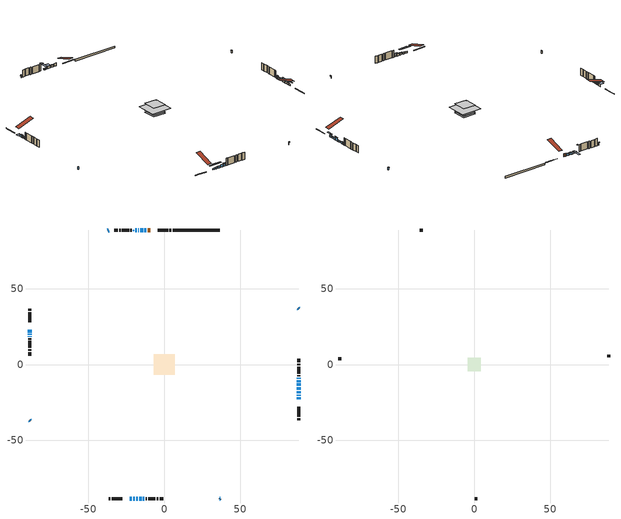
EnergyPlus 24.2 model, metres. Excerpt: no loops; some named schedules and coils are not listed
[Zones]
conditioned space
 floor outside (Floor1 construction): -0.5,-0.5 -0.5,0.5 0.5,0.5 0.5,-0.5 z0.61
 floor outside (Floor2 construction): -1.32,-1.32 -1.32,1.32 1.32,1.32 1.32,-1.32 z0.61
 floor adiabatic (Floor5 construction): -4.44,-4.44 -4.44,4.44 4.44,4.44 4.44,-4.44 z0.61
 floor adiabatic (AdiabaticFloorConstruction): -6.89,-6.89 -6.89,6.89 6.89,6.89 6.89,-6.89 z3.05
 floor foundation (Slab1 construction): -4.44,-4.44 -4.44,4.44 4.44,4.44 4.44,-4.44 z-0.52
 floor foundation (Slab2 construction): -3.64,-3.64 -3.64,3.64 3.64,3.64 3.64,-3.64 z0
 wall outside (RimJoist1 construction): 4.67,88.77 3.4,88.77 / -36.77,-88.77 -35.5,-88.77 / -88.77,36.77 -88.77,35.5 / 88.77,-36.77 88.77,-35.5 z0.61:0.91
 wall outside (RimJoist2 construction): 2.48,88.77 -4.3,88.77 / -34.57,-88.77 -27.79,-88.77 / -88.77,34.57 -88.77,27.79 / 88.77,-34.57 88.77,-27.79 z0.61:0.91
 wall outside (AdiabaticWallConstruction 1): -9.16,88.77 -10.94,88.77 z0.61:2.64
 wall outside (AdiabaticWallConstruction): -11.87,88.77 -13.09,88.77 / -14.02,88.77 -15.85,88.77 / -88.77,22.93 -88.77,21.1 / -16.49,-88.77 -14.96,-88.77 z0.61:2.13; -16.77,88.77 -17.23,88.77 / -88.77,20.17 -88.77,19.71 / 36.77,-88.77 37.09,-88.44 / -88.77,-36.77 -88.44,-37.09 / 88.77,-9.43 88.77,-8.82 / 88.77,36.77 88.33,37.2 / -36.77,88.77 -37.2,88.33 z0.61:2.14; -22.93,-88.77 -21.4,-88.77 z0.61:1.53; -20.48,-88.77 -19.56,-88.77 / 88.77,-22.93 88.77,-21.71 / 88.77,-20.78 88.77,-19.87 / -18.63,-88.77 -17.41,-88.77 / -88.77,18.79 -88.77,18.17 / 88.77,-18.94 88.77,-17.72 / -14.03,-88.77 -13.12,-88.77 / 88.77,-14.03 88.77,-12.51 z0.61:1.83; -18.16,88.77 -19.08,88.77 z0.61:1.22; 88.77,-16.79 88.77,-14.96 z0.61:2.64; 88.77,-11.58 88.77,-10.36 z0.61:1.68
 wall outside (Wall1 construction): -21.54,88.77 -22.31,88.77 / -12.19,-88.77 -11.43,-88.77 / -88.77,17.25 -88.77,16.48 / 88.77,-7.89 88.77,-7.13 z0.61:5.49
 wall outside (Wall2 construction): -23.24,88.77 -27.89,88.77 / -10.5,-88.77 -5.84,-88.77 / -88.77,15.55 -88.77,10.9 / 88.77,-6.2 88.77,-1.55 z0.61:5.49
 wall outside (Wall3 construction): -28.82,88.77 -29.83,88.77 / -4.92,-88.77 -3.9,-88.77 / -88.77,9.97 -88.77,8.96 / 88.77,-0.62 88.77,0.39 z0.61:5.49
 wall outside (Wall4 construction): -30.76,88.77 -33.14,88.77 / -2.97,-88.77 -0.59,-88.77 / -88.77,8.03 -88.77,5.65 / 88.77,1.32 88.77,3.71 z0.61:5.49
 wall foundation (FoundationWall1 construction): 36.77,88.77 5.6,88.77 z-0.52:0.61
 window (WindowConstruction): -11.87,88.77 -13.09,88.77 z0.61:2.13
 window (WindowConstruction 9): -14.02,88.77 -15.85,88.77 z0.61:2.13
 window (WindowConstruction 10): -88.77,22.93 -88.77,21.1 z0.61:2.13
 window (WindowConstruction 11): -16.77,88.77 -17.23,88.77 z0.61:2.13
 window (WindowConstruction 12): -88.77,20.17 -88.77,19.71 z0.61:2.13
 window (WindowConstruction 13): -22.93,-88.77 -21.41,-88.77 z0.61:1.52
 window (WindowConstruction 14): -20.48,-88.77 -19.56,-88.77 z0.61:1.83
 window (WindowConstruction 15): -18.16,88.77 -19.08,88.77 z0.61:1.22
 window (WindowConstruction 16): 88.77,-22.93 88.77,-21.71 z0.61:1.83
 window (WindowConstruction 1): 88.77,-20.78 88.77,-19.87 z0.61:1.83
 window (WindowConstruction 17): -18.63,-88.77 -17.41,-88.77 z0.61:1.83
 window (WindowConstruction 18): -16.48,-88.77 -14.96,-88.77 z0.61:2.13
 window (WindowConstruction 19): 36.77,-88.77 37.09,-88.44 z0.61:2.13
 window (WindowConstruction 20): -88.77,-36.77 -88.44,-37.09 z0.61:2.13
 window (WindowConstruction 21): -88.77,18.79 -88.77,18.18 z0.61:1.83
 window (WindowConstruction 22): 88.77,-18.94 88.77,-17.72 z0.61:1.83
 window (WindowConstruction 2): 88.77,-16.79 88.77,-14.96 z0.61:2.64
 window (WindowConstruction 3): -14.03,-88.77 -13.12,-88.77 z0.61:1.83
 window (WindowConstruction 4): 88.77,-14.03 88.77,-12.51 z0.61:1.83
 window (WindowConstruction 5): 88.77,-11.58 88.77,-10.36 z0.61:1.68
 window (WindowConstruction 6): 88.77,-9.43 88.77,-8.82 z0.61:2.13
 window (WindowConstruction 7): 88.77,36.77 88.34,37.2 z0.61:2.13
 window (WindowConstruction 8): -36.77,88.77 -37.2,88.34 z0.61:2.13
 door (Door): -9.17,88.77 -10.94,88.77 z0.61:2.64
 ceiling adiabatic (AdiabaticFloorConstruction): 6.89,-6.89 6.89,6.89 -6.89,6.89 -6.89,-6.89 z3.05
 roof outside (AdiabaticRoofConstruction): -20.62,88.77,5.49 -20.62,88.19,5.68 -20,88.19,5.68 -20,88.77,5.49
 skylight (SkylightConstruction): -20.61,88.77,5.49 -20.61,88.19,5.68 -20,88.19,5.68 -20,88.77,5.49
attic - vented
 floor to conditioned space (Floor3 construction Reversed): -4.44,-4.44 -4.44,4.44 4.44,4.44 4.44,-4.44 z5.49
 floor to conditioned space (Floor4 construction Reversed): -3.81,-3.81 -3.81,3.81 3.81,3.81 3.81,-3.81 z5.49
 wall outside (Wall5 construction): -34.07,88.77 -35.84,88.77 / 0.34,-88.77 2.11,-88.77 / -88.77,4.72 -88.77,2.95 / 88.77,4.64 88.77,6.4 z0.61:5.49
 roof outside (Roof1 construction): -8.24,88.77,5.49 -8.24,77.36,9.29 -5.23,77.36,9.29 -5.23,88.77,5.49; -23.86,-88.77,5.49 -23.86,-77.36,9.29 -26.86,-77.36,9.29 -26.86,-88.77,5.49; -88.77,23.86,5.49 -77.36,23.86,9.29 -77.36,26.86,9.29 -88.77,26.86,5.49; 88.77,-23.86,5.49 77.36,-23.86,9.29 77.36,-26.86,9.29 88.77,-26.86,5.49
shading: -13.24,88.77 -11.72,88.77 -11.72,88.92 -13.24,88.92 z2.28; -16,88.77 -13.87,88.77 -13.87,91.21 -16,91.21 z2.28; -88.77,20.95 -88.77,23.08 -91.21,23.08 -91.21,20.95 z2.28; -17.53,88.77 -16.48,88.77 -16.48,94.87 -17.53,94.87 z2.43; -88.77,19.25 -88.77,20.63 -89.53,20.63 -89.53,19.25 z2.59; -18.67,-88.77 -25.67,-88.77 -25.67,-89.53 -18.67,-89.53 z4.26; -16.82,-88.77 -23.22,-88.77 -23.22,-89.53 -16.82,-89.53 z4.57; -19.22,88.77 -18.01,88.77 -18.01,89.38 -19.22,89.38 z1.37; 88.77,-20.19 88.77,-24.45 89.38,-24.45 89.38,-20.19 z3.35; 88.77,-19.41 88.77,-21.24 89.23,-21.24 89.23,-19.41 z2.29; -17.26,-88.77 -18.78,-88.77 -18.78,-89.53 -17.26,-89.53 z1.98; -14.81,-88.77 -16.63,-88.77 -16.63,-88.92 -14.81,-88.92 z2.28; 37.2,-88.34 36.66,-88.87 37.2,-89.41 37.73,-88.87 z2.28; -88.34,-37.2 -88.87,-36.66 -89.41,-37.2 -88.87,-37.73 z2.28; -88.77,17.72 -88.77,19.25 -89.23,19.25 -89.23,17.72 z2.29; 88.77,-17.42 88.77,-19.24 89.38,-19.24 89.38,-17.42 z2.13; 88.77,-14.5 88.77,-17.25 89.23,-17.25 89.23,-14.5 z3.1; -12.21,-88.77 -14.94,-88.77 -14.94,-89.07 -12.21,-89.07 z2.74; 88.77,-12.36 88.77,-14.18 89.53,-14.18 89.53,-12.36 z1.98; 88.77,-10.21 88.77,-11.73 89.53,-11.73 89.53,-10.21 z1.83; 88.77,-8.67 88.77,-9.58 89.53,-9.58 89.53,-8.67 z2.28; 88.23,37.31 88.87,36.66 89.2,36.99 88.56,37.63 z2.28; -37.31,88.23 -36.66,88.87 -36.99,89.2 -37.63,88.56 z2.28
[Building]
Building 1: Terrain=Suburbs
[Site:Location]
Victoria Intl AP_BC: Latitude {deg}=48.65; Longitude {deg}=-123.43; Time Zone {hr}=-8; Elevation {m}=20; Keep Site Location Information=Yes
[Site:GroundTemperature:Shallow]
8.05499, 7.06759, 6.98852, 7.45709, 9.33813, 11.2104, 12.8336, 13.8618, 13.9492, 13.1129, 11.5311, 9.71625
[Site:WaterMainsTemperature]
Calculation Method=Schedule; Temperature Schedule=mains temperature schedule
[Material] Roughness=Rough; Thermal Absorptance=0.9
Name | Thickness {m} | Conductivity {W/m-K} | Density {kg/m3} | Specific Heat {J/kg-K} | Solar Absorptance | Visible Absorptance
asphalt or fiberglass shingles | 0.00635 | 0.162714 | 1121.4 | 1465.45 | 0.4 | 0.4
asphalt or fiberglass shingles 1 | 0.00635 | 0.162714 | 1121.4 | 1465.45 | 0.7 | 0.7
ceiling loosefill ins | 0.169333 | 0.0480833 | 16.02 | 1046.75 | 0.7 | 0.7
ceiling stud and cavity | 0.1397 | 0.146109 | 65.682 | 1177.47 | 0.7 | 0.7
ceiling stud and cavity 1 | 0.1397 | 0.143726 | 65.682 | 1177.47 | 0.7 | 0.7
concrete 4.0 in. | 0.1016 | 1.803125 | 2242.8 | 837.4 | 0.7 | 0.7
concrete 8.0 in. | 0.2032 | 1.803125 | 2242.8 | 837.4 | 0.7 | 0.7
door material | 0.04445 | 0.053851 | 512.64 | 1214.23 | 0.7 | 0.7
exterior vertical ins | 0.0196385 | 0.029427 | 32.04 | 1214.23 | 0.7 | 0.7
floor covering | 0.0127 | 0.0433444 | 54.468 | 1339.84 | 0.6 | 0.6
floor rigid ins; rim joist rigid ins; wall rigid ins | 0.051816 | 0.029427 | 32.04 | 1214.23 | 0.7 | 0.7
floor rigid ins 1; roof rigid ins; wall rigid ins 1 | 0.512978 | 0.029427 | 32.04 | 1214.23 | 0.7 | 0.7
floor stud and cavity | 0.1397 | 0.0753302 | 92.3553 | 1139.71 | 0.7 | 0.7
floor stud and cavity 1 | 0.1397 | 0.0762716 | 92.3553 | 1139.71 | 0.7 | 0.7
floor stud and cavity 2 | 0.1397 | 0.709024 | 92.3553 | 1139.71 | 0.7 | 0.7
floor stud and cavity 3 | 0.1397 | 1.75129 | 37.0049 | 1207.88 | 0.7 | 0.7
furniture material conditioned space 1 | 0.1524 | 0.115458 | 640.8 | 1214.23 | 0.6 | 0.6
gypsum board | 0.0127 | 0.160291 | 801 | 837.4 | 0.6 | 0.6
gypsum board 1 | 0.0127 | 0.160291 | 801 | 837.4 | 0.7 | 0.7
osb sheathing 0.5 in. | 0.0127 | 0.115458 | 512.64 | 1214.23 | 0.7 | 0.7
osb sheathing 0.75 in. | 0.01905 | 0.115458 | 512.64 | 1214.23 | 0.7 | 0.7
osb sheathing 2.0 in. | 0.0508 | 0.115458 | 512.64 | 1214.23 | 0.7 | 0.7
rim joist stud and cavity | 0.0508 | 0.0415958 | 125.044 | 1163.47 | 0.6 | 0.6
rim joist stud and cavity 1 | 0.0508 | 0.0406006 | 125.044 | 1163.47 | 0.6 | 0.6
roof stud and cavity | 0.18415 | 1.78685 | 37.0049 | 1207.88 | 0.6 | 0.6
wall stud and cavity | 0.1397 | 0.303987 | 139.0536 | 1170.24 | 0.7 | 0.7
wall stud and cavity 1 | 0.1397 | 0.232668 | 139.0536 | 1170.24 | 0.7 | 0.7
wall stud and cavity 2 | 0.1397 | 0.236836 | 139.0536 | 1170.24 | 0.7 | 0.7
wall stud and cavity 3 | 0.1397 | 0.217369 | 139.0536 | 1170.24 | 0.7 | 0.7
wall stud and cavity 4 | 0.0889 | 6.1454 | 50.32683 | 1063.81 | 0.6 | 0.6
wall stud and cavity 5 | 0.0889 | 0.380278 | 52.3479 | 1209.89 | 0.7 | 0.7
wall stud and cavity 6 | 0.0889 | 0.391764 | 83.0341 | 1211.67 | 0.7 | 0.7
wood siding | 0.0254 | 0.102417 | 544.68 | 1172.36 | 0.4 | 0.4
wood siding 1 | 0.00254 | 0.102417 | 544.68 | 1172.36 | 0.4 | 0.4
wood siding 2; wood siding 3; wood siding 4 | 0.0254 | 0.102417 | 544.68 | 1172.36 | 0.7 | 0.7
[WindowMaterial:SimpleGlazingSystem]
Name | U-Factor {W/m2-K} | Solar Heat Gain Coefficient
SkylightMaterial | 6.30301 | 0.7311
WindowMaterial | 3.58679 | 0.7
WindowMaterial 1 | 4.31755 | 0.67
WindowMaterial 10 | 5.33051 | 0.62
WindowMaterial 11 | 3.667988 | 0.7
WindowMaterial 12 | 3.50276 | 0.71
WindowMaterial 13 | 4.08135 | 0.67
WindowMaterial 14 | 4.44815 | 0.67
WindowMaterial 2 | 3.35683 | 0.64
WindowMaterial 3 | 4.53275 | 0.66
WindowMaterial 4 | 4.619053 | 0.66
WindowMaterial 5 | 4.0064 | 0.67
WindowMaterial 6 | 3.7259 | 0.69
WindowMaterial 7 | 4.284051 | 0.65
WindowMaterial 8 | 4.45837 | 0.67
WindowMaterial 9 | 3.80653 | 0.69
[Construction]
AdiabaticFloorConstruction: floor stud and cavity 3, floor rigid ins 1, osb sheathing 0.75 in., floor covering
AdiabaticRoofConstruction: asphalt or fiberglass shingles 1, roof rigid ins, osb sheathing 0.75 in., roof stud and cavity
AdiabaticWallConstruction: wood siding 3, wall rigid ins 1, wall stud and cavity 5, gypsum board
AdiabaticWallConstruction 1: wood siding 4, wall rigid ins 1, wall stud and cavity 5, gypsum board
Door: door material
Floor1 construction: floor stud and cavity, floor rigid ins, osb sheathing 0.75 in., floor covering
Floor2 construction: floor stud and cavity 1, floor rigid ins, osb sheathing 0.75 in., floor covering
Floor3 construction Reversed: gypsum board, ceiling stud and cavity, ceiling loosefill ins
Floor4 construction Reversed: gypsum board, ceiling stud and cavity 1, ceiling loosefill ins
Floor5 construction: floor stud and cavity 2, osb sheathing 0.75 in., floor covering
FoundationWall1 construction: concrete 8.0 in., gypsum board 1
furniture construction conditioned space 1: furniture material conditioned space 1
PartitionWallConstruction: gypsum board, wall stud and cavity 6, gypsum board
RimJoist1 construction: wood siding 2, rim joist rigid ins, osb sheathing 2.0 in., rim joist stud and cavity
RimJoist2 construction: wood siding 2, rim joist rigid ins, osb sheathing 2.0 in., rim joist stud and cavity 1
Roof1 construction: asphalt or fiberglass shingles
SkylightConstruction: SkylightMaterial
Slab1 construction; Slab2 construction: concrete 4.0 in.
Wall1 construction: wood siding, wall rigid ins, osb sheathing 0.5 in., wall stud and cavity, gypsum board
Wall2 construction: wood siding, wall rigid ins, osb sheathing 0.5 in., wall stud and cavity 1, gypsum board
Wall3 construction: wood siding, wall rigid ins, osb sheathing 0.5 in., wall stud and cavity 2, gypsum board
Wall4 construction: wood siding, wall rigid ins, osb sheathing 0.5 in., wall stud and cavity 3, gypsum board
Wall5 construction: wood siding 1, wall stud and cavity 4
WindowConstruction; WindowConstruction 4: WindowMaterial
WindowConstruction 1; WindowConstruction 3: WindowMaterial 1
WindowConstruction 10; WindowConstruction 9: WindowMaterial 6
WindowConstruction 11; WindowConstruction 12; WindowConstruction 19; WindowConstruction 20: WindowMaterial 7
WindowConstruction 13: WindowMaterial 8
WindowConstruction 14: WindowMaterial 9
WindowConstruction 15: WindowMaterial 10
WindowConstruction 16; WindowConstruction 17: WindowMaterial 11
WindowConstruction 18: WindowMaterial 12
WindowConstruction 2: WindowMaterial 2
WindowConstruction 21: WindowMaterial 13
WindowConstruction 22: WindowMaterial 14
WindowConstruction 5: WindowMaterial 3
WindowConstruction 6: WindowMaterial 4
WindowConstruction 7; WindowConstruction 8: WindowMaterial 5
[Zone] Multiplier=1; Part of Total Floor Area=Yes
Name | Volume {m3}
attic - vented | 84.9587
conditioned space | 595.3
[Space]
Name | Zone | Volume {m3}
attic - vented 1 | attic - vented | 84.9587
conditioned space 1 | conditioned space | 595.3
[ZoneInfiltration:EffectiveLeakageArea]
infil attic - vented 1: Zone or Space=attic - vented 1; Schedule=Always On Discrete; Effective Air Leakage Area {cm2}=6093.71; Stack Coefficient=0.000603502; Wind Coefficient=1.65981e-05
[ZoneMixing]
whole house fan mix: Zone or Space=attic - vented; Schedule=Always On Continuous; Design Flow Rate Calculation Method=Flow/Zone; Design Flow Rate {m3/s}=0; Source Zone or Space=conditioned space
[SurfaceProperty:ExposedFoundationPerimeter] Exposed Perimeter Calculation Method=TotalExposedPerimeter
Name | Total Exposed Perimeter {m}
Slab1 | 31.166
Slab2 | 22.494
[InternalMass] Zone or ZoneList=conditioned space; Space or SpaceList=conditioned space 1
Name | Construction | Surface Area {m2}
furniture mass conditioned space 1 | furniture construction conditioned space 1 | 163.468
partition wall mass | PartitionWallConstruction | 329.67
[Lights]
interior lighting: Zone or ZoneList or Space or SpaceList=conditioned space 1; Schedule=interior lighting schedule; Design Level Calculation Method=LightingLevel; Lighting Level {W}=343.2; Return Air Fraction=0; Fraction Radiant=0.6; Fraction Visible=0.2; Fraction Replaceable=1
[People]
occupants: Zone or ZoneList or Space or SpaceList=conditioned space 1; Number of People Schedule=occupants schedule; Number of People Calculation Method=People; Number of People=3; Fraction Radiant=0.314171; Sensible Heat Fraction=0.56303; Activity Level Schedule=occupants activity schedule; Carbon Dioxide Generation Rate {m3/s-W}=0; Enable ASHRAE 55 Comfort Warnings=No; Mean Radiant Temperature Calculation Type=EnclosureAveraged
[ElectricEquipment] Zone or ZoneList or Space or SpaceList=conditioned space 1; Design Level Calculation Method=EquipmentLevel
Name | Schedule | Design Level {W} | Fraction Latent | Fraction Radiant | Fraction Lost
clothes dryer | clothes dryer schedule | 140.772 | 0.015 | 0.081 | 0.85
clothes washer | clothes washer schedule | 32.1985 | 0.03 | 0.162 | 0.7
cooking range | cooking range schedule | 215.147 | 0.08 | 0.432 | 0.2
dishwasher | dishwasher schedule | 66.8632 | 0.3 | 0.18 | 0.4
fridge | fridge schedule | 72.9452 | 0 | 0.6 | 0
mech vent bath fan 0 | mech vent bath fan 0 schedule | 25.1 | 0 | 0 | 1
mech vent bath fan 1 | mech vent bath fan 1 schedule | 25.1 | 0 | 0 | 1
mech vent house fan | mech vent house fan schedule | 0 | 0 | 0 | 1
mech vent house fan cfis | mech vent house fan cfis schedule | 0 | 0 | 0 | 0
mech vent range fan 0 | mech vent range fan 0 schedule | 57 | 0 | 0 | 1
misc plug loads | misc plug loads schedule | 494.7 | 0.045 | 0.513 | 0.1
whole house fan | Always On Discrete | 0 | 0 | 0 | 1
[OtherEquipment] Zone or ZoneList or Space or SpaceList=conditioned space 1; Design Level Calculation Method=EquipmentLevel
Name | Fuel Type | Schedule | Design Level {W} | Fraction Latent | Fraction Radiant | Fraction Lost
clothes dryer 1 | Electricity | clothes dryer schedule | 0 | 0.015 | 0.081 | 0.85
cooking range 1 | Electricity | cooking range schedule | 0 | 0.08 | 0.432 | 0.2
general water use latent | None | general water use schedule | 62.594 | 1 | 0 | 0
general water use sensible | None | general water use schedule | -61.6891 | 0 | 0.6 | 0
mech vent house fan latent load | None | Always On Discrete | 0 | 1 | 0 | 0
mech vent house fan sensible load | None | Always On Discrete | 0 | 0 | 0 | 0
water heater energy adjustment1 | NaturalGas | Always On Discrete | 0.01 | 0 | 0 | 1
[ZoneInfiltration:DesignFlowRate] Zone or ZoneList or Space or SpaceList=conditioned space 1; Schedule=Always On Discrete; Design Flow Rate Calculation Method=Flow/Zone; Design Flow Rate {m3/s}=0
infil flow; natural vent flow; whole house fan flow
[ZoneControl:Thermostat]
conditioned space Thermostat: Zone or ZoneList=conditioned space; Control Type Schedule=conditioned space Thermostat Schedule; Control 1=conditioned space temperature setpoint; Temperature Difference Between Cutout And Setpoint {deltaC}=0
[ThermostatSetpoint:DualSetpoint]
conditioned space temperature setpoint: Heating Setpoint Temperature Schedule=heating setpoint; Cooling Setpoint Temperature Schedule=cooling setpoint
[AirLoopHVAC:UnitarySystem] Control Type=Load; Controlling Zone or Thermostat Location=conditioned space; Dehumidification Control Type=None; Availability Schedule=Always On Discrete; Fan Placement=BlowThrough; DX Heating Coil Sizing Ratio=1; Use DOAS DX Cooling Coil=No; Minimum Supply Air Temperature {C}=2; Latent Load Control=SensibleOnlyLoadControl; Cooling Supply Air Flow Rate Method=None; Heating Supply Air Flow Rate Method=SupplyAirFlowRate; Heating Supply Air Flow Rate {m3/s}=0.00141584; No Load Supply Air Flow Rate Method=SupplyAirFlowRate; No Load Supply Air Flow Rate {m3/s}=0; No Load Supply Air Flow Rate Control Set To Low Speed=Yes; Maximum Supply Air Temperature {C}=48.8889; Maximum Outdoor Dry-Bulb Temperature for Supplemental Heater Operation {C}=21; Ancillary On-Cycle Electric Power {W}=0; Ancillary Off-Cycle Electric Power {W}=0
Name | Supply Fan | Supply Air Fan Operating Mode Schedule | Heating Coil
unit heater unitary system | unit heater supply fan | unit heater auto fan schedule | unit heater htg coil
unit heater unitary system 1 | unit heater supply fan 1 | unit heater auto fan schedule 1 | unit heater htg coil 1
[Zone equipment]
conditioned space: electric baseboard, unit heater unitary system, unit heater unitary system 1
[Foundation:Kiva] Initial Indoor Air Temperature {C}=18; Wall Depth Below Slab {m}=0.2032
Name | Wall Height Above Grade {m} | Custom Block Material Name 1 | Custom Block Depth 1 {m} | Custom Block X Position 1 {m} | Custom Block Z Position 1 {m}
Foundation Kiva 1 | 0.609996 | exterior vertical ins | 1.12999 | 0.2159 | 0
Foundation Kiva 2 | 0.1016
[Foundation:Kiva:Settings]
Soil Conductivity {W/m-K}=0.849921; Soil Density {kg/m3}=1842.3; Soil Specific Heat {J/kg-K}=418.7; Ground Solar Absorptivity=0.9; Ground Thermal Absorptivity=0.9; Ground Surface Roughness {m}=0.03; Far-Field Width {m}=40; Deep-Ground Boundary Condition=ZeroFlux; Deep-Ground Depth {m}=40; Minimum Cell Dimension {m}=0.2; Maximum Cell Growth Coefficient=3; Simulation Timestep=Timestep
[Exterior:Lights]
exterior lighting: Schedule=exterior lighting schedule; Design Level {W}=75.6
[EnergyManagementSystem:Sensor] Output:Variable or Output:Meter Index Key=conditioned space
Name | Output:Variable or Output:Meter
conditioned_space_clg_unmet_s | Zone Cooling Setpoint Not Met Time
conditioned_space_htg_unmet_s | Zone Heating Setpoint Not Met Time
fridge_tin_s; tin_s; tin_s_1 | Zone Mean Air Temperature
tout_s | Zone Outdoor Air Drybulb Temperature
win_s | Zone Air Humidity Ratio
[Schedule:Constant]
Name | Hourly Value
Always On Continuous; mech vent house fan schedule; mech vent house fan cfis schedule; Always On Discrete | 1
occupants activity schedule | 117.228
fridge schedule; unit heater auto fan schedule; unit heater auto fan schedule 1 | 0
[Schedule:Week:Daily]
interior lighting schedule Week Rule - Jan1-Jan27: interior lighting schedule day, interior lighting schedule day, interior lighting schedule day, interior lighting schedule day, interior lighting schedule day, interior lighting schedule day, interior lighting schedule day, interior lighting schedule default day, interior lighting schedule default day, interior lighting schedule default day, interior lighting schedule default day, interior lighting schedule default day
interior lighting schedule Week Rule - Jan28-Feb3: interior lighting schedule day, interior lighting schedule day, interior lighting schedule day, interior lighting schedule day, interior lighting schedule day 1, interior lighting schedule day 1, interior lighting schedule day 1, interior lighting schedule default day, interior lighting schedule default day, interior lighting schedule default day, interior lighting schedule default day, interior lighting schedule default day
interior lighting schedule Week Rule - Feb4-Feb24: interior lighting schedule day 1, interior lighting schedule day 1, interior lighting schedule day 1, interior lighting schedule day 1, interior lighting schedule day 1, interior lighting schedule day 1, interior lighting schedule day 1, interior lighting schedule default day, interior lighting schedule default day, interior lighting schedule default day, interior lighting schedule default day, interior lighting schedule default day
interior lighting schedule Week Rule - Feb25-Mar3: interior lighting schedule day 1, interior lighting schedule day 1, interior lighting schedule day 1, interior lighting schedule day 1, interior lighting schedule day 2, interior lighting schedule day 2, interior lighting schedule day 2, interior lighting schedule default day, interior lighting schedule default day, interior lighting schedule default day, interior lighting schedule default day, interior lighting schedule default day
interior lighting schedule Week Rule - Mar4-Mar31: interior lighting schedule day 2, interior lighting schedule day 2, interior lighting schedule day 2, interior lighting schedule day 2, interior lighting schedule day 2, interior lighting schedule day 2, interior lighting schedule day 2, interior lighting schedule default day, interior lighting schedule default day, interior lighting schedule default day, interior lighting schedule default day, interior lighting schedule default day
interior lighting schedule Week Rule - Apr1-Apr28: interior lighting schedule day 3, interior lighting schedule day 3, interior lighting schedule day 3, interior lighting schedule day 3, interior lighting schedule day 3, interior lighting schedule day 3, interior lighting schedule day 3, interior lighting schedule default day, interior lighting schedule default day, interior lighting schedule default day, interior lighting schedule default day, interior lighting schedule default day
interior lighting schedule Week Rule - Apr29-May5: interior lighting schedule day 3, interior lighting schedule day 3, interior lighting schedule day 4, interior lighting schedule day 4, interior lighting schedule day 4, interior lighting schedule day 4, interior lighting schedule day 4, interior lighting schedule default day, interior lighting schedule default day, interior lighting schedule default day, interior lighting schedule default day, interior lighting schedule default day
interior lighting schedule Week Rule - May6-May26: interior lighting schedule day 4, interior lighting schedule day 4, interior lighting schedule day 4, interior lighting schedule day 4, interior lighting schedule day 4, interior lighting schedule day 4, interior lighting schedule day 4, interior lighting schedule default day, interior lighting schedule default day, interior lighting schedule default day, interior lighting schedule default day, interior lighting schedule default day
interior lighting schedule Week Rule - May27-Jun2: interior lighting schedule day 4, interior lighting schedule day 4, interior lighting schedule day 4, interior lighting schedule day 4, interior lighting schedule day 4, interior lighting schedule day 5, interior lighting schedule day 5, interior lighting schedule default day, interior lighting schedule default day, interior lighting schedule default day, interior lighting schedule default day, interior lighting schedule default day
interior lighting schedule Week Rule - Jun3-Jun30: interior lighting schedule day 5, interior lighting schedule day 5, interior lighting schedule day 5, interior lighting schedule day 5, interior lighting schedule day 5, interior lighting schedule day 5, interior lighting schedule day 5, interior lighting schedule default day, interior lighting schedule default day, interior lighting schedule default day, interior lighting schedule default day, interior lighting schedule default day
interior lighting schedule Week Rule - Jul1-Jul28: interior lighting schedule day 6, interior lighting schedule day 6, interior lighting schedule day 6, interior lighting schedule day 6, interior lighting schedule day 6, interior lighting schedule day 6, interior lighting schedule day 6, interior lighting schedule default day, interior lighting schedule default day, interior lighting schedule default day, interior lighting schedule default day, interior lighting schedule default day
interior lighting schedule Week Rule - Jul29-Aug4: interior lighting schedule day 6, interior lighting schedule day 6, interior lighting schedule day 6, interior lighting schedule day 7, interior lighting schedule day 7, interior lighting schedule day 7, interior lighting schedule day 7, interior lighting schedule default day, interior lighting schedule default day, interior lighting schedule default day, interior lighting schedule default day, interior lighting schedule default day
interior lighting schedule Week Rule - Aug5-Aug25: interior lighting schedule day 7, interior lighting schedule day 7, interior lighting schedule day 7, interior lighting schedule day 7, interior lighting schedule day 7, interior lighting schedule day 7, interior lighting schedule day 7, interior lighting schedule default day, interior lighting schedule default day, interior lighting schedule default day, interior lighting schedule default day, interior lighting schedule default day
interior lighting schedule Week Rule - Aug26-Sep1: interior lighting schedule day 7, interior lighting schedule day 7, interior lighting schedule day 7, interior lighting schedule day 7, interior lighting schedule day 7, interior lighting schedule day 7, interior lighting schedule day 8, interior lighting schedule default day, interior lighting schedule default day, interior lighting schedule default day, interior lighting schedule default day, interior lighting schedule default day
interior lighting schedule Week Rule - Sep2-Sep29: interior lighting schedule day 8, interior lighting schedule day 8, interior lighting schedule day 8, interior lighting schedule day 8, interior lighting schedule day 8, interior lighting schedule day 8, interior lighting schedule day 8, interior lighting schedule default day, interior lighting schedule default day, interior lighting schedule default day, interior lighting schedule default day, interior lighting schedule default day
interior lighting schedule Week Rule - Sep30-Oct6: interior lighting schedule day 8, interior lighting schedule day 9, interior lighting schedule day 9, interior lighting schedule day 9, interior lighting schedule day 9, interior lighting schedule day 9, interior lighting schedule day 9, interior lighting schedule default day, interior lighting schedule default day, interior lighting schedule default day, interior lighting schedule default day, interior lighting schedule default day
interior lighting schedule Week Rule - Oct7-Oct27: interior lighting schedule day 9, interior lighting schedule day 9, interior lighting schedule day 9, interior lighting schedule day 9, interior lighting schedule day 9, interior lighting schedule day 9, interior lighting schedule day 9, interior lighting schedule default day, interior lighting schedule default day, interior lighting schedule default day, interior lighting schedule default day, interior lighting schedule default day
interior lighting schedule Week Rule - Oct28-Nov3: interior lighting schedule day 9, interior lighting schedule day 9, interior lighting schedule day 9, interior lighting schedule day 9, interior lighting schedule day 10, interior lighting schedule day 10, interior lighting schedule day 10, interior lighting schedule default day, interior lighting schedule default day, interior lighting schedule default day, interior lighting schedule default day, interior lighting schedule default day
interior lighting schedule Week Rule - Nov4-Nov24: interior lighting schedule day 10, interior lighting schedule day 10, interior lighting schedule day 10, interior lighting schedule day 10, interior lighting schedule day 10, interior lighting schedule day 10, interior lighting schedule day 10, interior lighting schedule default day, interior lighting schedule default day, interior lighting schedule default day, interior lighting schedule default day, interior lighting schedule default day
interior lighting schedule Week Rule - Nov25-Dec1: interior lighting schedule day 10, interior lighting schedule day 10, interior lighting schedule day 10, interior lighting schedule day 10, interior lighting schedule day 10, interior lighting schedule day 10, interior lighting schedule day 11, interior lighting schedule default day, interior lighting schedule default day, interior lighting schedule default day, interior lighting schedule default day, interior lighting schedule default day
interior lighting schedule Week Rule - Dec2-Dec31: interior lighting schedule day 11, interior lighting schedule day 11, interior lighting schedule day 11, interior lighting schedule day 11, interior lighting schedule day 11, interior lighting schedule day 11, interior lighting schedule day 11, interior lighting schedule default day, interior lighting schedule default day, interior lighting schedule default day, interior lighting schedule default day, interior lighting schedule default day
occupants schedule Week Rule - Jan1-Dec31: occupants schedule day, occupants schedule day, occupants schedule day, occupants schedule day, occupants schedule day, occupants schedule day, occupants schedule day, occupants schedule default day, occupants schedule default day, occupants schedule default day, occupants schedule default day, occupants schedule default day
clothes dryer schedule Week Rule - Jan1-Dec31: clothes dryer schedule day, clothes dryer schedule day, clothes dryer schedule day, clothes dryer schedule day, clothes dryer schedule day, clothes dryer schedule day, clothes dryer schedule day, clothes dryer schedule default day, clothes dryer schedule default day, clothes dryer schedule default day, clothes dryer schedule default day, clothes dryer schedule default day
clothes washer schedule Week Rule - Jan1-Dec31: clothes washer schedule day, clothes washer schedule day, clothes washer schedule day, clothes washer schedule day, clothes washer schedule day, clothes washer schedule day, clothes washer schedule day, clothes washer schedule default day, clothes washer schedule default day, clothes washer schedule default day, clothes washer schedule default day, clothes washer schedule default day
cooking range schedule Week Rule - Jan1-Dec31: cooking range schedule day, cooking range schedule day, cooking range schedule day, cooking range schedule day, cooking range schedule day, cooking range schedule day, cooking range schedule day, cooking range schedule default day, cooking range schedule default day, cooking range schedule default day, cooking range schedule default day, cooking range schedule default day
dishwasher schedule Week Rule - Jan1-Dec31: dishwasher schedule day, dishwasher schedule day, dishwasher schedule day, dishwasher schedule day, dishwasher schedule day, dishwasher schedule day, dishwasher schedule day, dishwasher schedule default day, dishwasher schedule default day, dishwasher schedule default day, dishwasher schedule default day, dishwasher schedule default day
[Schedule:Year]
interior lighting schedule: interior lighting schedule Week Rule - Jan1-Jan27, 1, 1, 1, 27, interior lighting schedule Week Rule - Jan28-Feb3, 1, 28, 2, 3, interior lighting schedule Week Rule - Feb4-Feb24, 2, 4, 2, 24, interior lighting schedule Week Rule - Feb25-Mar3, 2, 25, 3, 3, interior lighting schedule Week Rule - Mar4-Mar31, 3, 4, 3, 31, interior lighting schedule Week Rule - Apr1-Apr28, 4, 1, 4, 28, interior lighting schedule Week Rule - Apr29-May5, 4, 29, 5, 5, interior lighting schedule Week Rule - May6-May26, 5, 6, 5, 26, interior lighting schedule Week Rule - May27-Jun2, 5, 27, 6, 2, interior lighting schedule Week Rule - Jun3-Jun30, 6, 3, 6, 30, interior lighting schedule Week Rule - Jul1-Jul28, 7, 1, 7, 28, interior lighting schedule Week Rule - Jul29-Aug4, 7, 29, 8, 4, interior lighting schedule Week Rule - Aug5-Aug25, 8, 5, 8, 25, interior lighting schedule Week Rule - Aug26-Sep1, 8, 26, 9, 1, interior lighting schedule Week Rule - Sep2-Sep29, 9, 2, 9, 29, interior lighting schedule Week Rule - Sep30-Oct6, 9, 30, 10, 6, interior lighting schedule Week Rule - Oct7-Oct27, 10, 7, 10, 27, interior lighting schedule Week Rule - Oct28-Nov3, 10, 28, 11, 3, interior lighting schedule Week Rule - Nov4-Nov24, 11, 4, 11, 24, interior lighting schedule Week Rule - Nov25-Dec1, 11, 25, 12, 1, interior lighting schedule Week Rule - Dec2-Dec31, 12, 2, 12, 31
occupants schedule: occupants schedule Week Rule - Jan1-Dec31, 1, 1, 12, 31
clothes dryer schedule: clothes dryer schedule Week Rule - Jan1-Dec31, 1, 1, 12, 31
clothes washer schedule: clothes washer schedule Week Rule - Jan1-Dec31, 1, 1, 12, 31
cooking range schedule: cooking range schedule Week Rule - Jan1-Dec31, 1, 1, 12, 31
dishwasher schedule: dishwasher schedule Week Rule - Jan1-Dec31, 1, 1, 12, 31
mech vent bath fan 0 schedule: mech vent bath fan 0 schedule Week Rule - Jan1-Dec31, 1, 1, 12, 31
mech vent bath fan 1 schedule: mech vent bath fan 1 schedule Week Rule - Jan1-Dec31, 1, 1, 12, 31
mech vent range fan 0 schedule: mech vent range fan 0 schedule Week Rule - Jan1-Dec31, 1, 1, 12, 31
misc plug loads schedule: misc plug loads schedule Week Rule - Jan1-Dec31, 1, 1, 12, 31
general water use schedule: general water use schedule Week Rule - Jan1-Dec31, 1, 1, 12, 31
exterior lighting schedule: exterior lighting schedule Week Rule - Jan1-Jan27, 1, 1, 1, 27, exterior lighting schedule Week Rule - Jan28-Feb3, 1, 28, 2, 3, exterior lighting schedule Week Rule - Feb4-Feb24, 2, 4, 2, 24, exterior lighting schedule Week Rule - Feb25-Mar3, 2, 25, 3, 3, exterior lighting schedule Week Rule - Mar4-Mar31, 3, 4, 3, 31, exterior lighting schedule Week Rule - Apr1-Apr28, 4, 1, 4, 28, exterior lighting schedule Week Rule - Apr29-May5, 4, 29, 5, 5, exterior lighting schedule Week Rule - May6-May26, 5, 6, 5, 26, exterior lighting schedule Week Rule - May27-Jun2, 5, 27, 6, 2, exterior lighting schedule Week Rule - Jun3-Jun30, 6, 3, 6, 30, exterior lighting schedule Week Rule - Jul1-Jul28, 7, 1, 7, 28, exterior lighting schedule Week Rule - Jul29-Aug4, 7, 29, 8, 4, exterior lighting schedule Week Rule - Aug5-Aug25, 8, 5, 8, 25, exterior lighting schedule Week Rule - Aug26-Sep1, 8, 26, 9, 1, exterior lighting schedule Week Rule - Sep2-Sep29, 9, 2, 9, 29, exterior lighting schedule Week Rule - Sep30-Oct6, 9, 30, 10, 6, exterior lighting schedule Week Rule - Oct7-Oct27, 10, 7, 10, 27, exterior lighting schedule Week Rule - Oct28-Nov3, 10, 28, 11, 3, exterior lighting schedule Week Rule - Nov4-Nov24, 11, 4, 11, 24, exterior lighting schedule Week Rule - Nov25-Dec1, 11, 25, 12, 1, exterior lighting schedule Week Rule - Dec2-Dec31, 12, 2, 12, 31
[Schedule:Compact]
conditioned space Thermostat Schedule: Through: 12/31, For: AllDays, Until: 24:00, 4
mains temperature schedule: Through: 01/01, For: AllDays, Until: 24:00, 11.3917, Through: 01/02, For: AllDays, Until: 24:00, 11.3578, Through: 01/03, For: AllDays, Until: 24:00, 11.3239, Through: 01/04, For: AllDays, Until: 24:00, 11.2911, Through: 01/05, For: AllDays, Until: 24:00, 11.2594, Through: 01/06, For: AllDays, Until: 24:00, 11.2278, Through: 01/07, For: AllDays, Until: 24:00, 11.1972, Through: 01/08, For: AllDays, Until: 24:00, 11.1672, Through: 01/09, For: AllDays, Until: 24:00, 11.1378, Through: 01/10, For: AllDays, Until: 24:00, 11.1094, Through: 01/11, For: AllDays, Until: 24:00, 11.0817, Through: 01/12, For: AllDays, Until: 24:00, 11.0544, Through: 01/13, For: AllDays, Until: 24:00, 11.0283, Through: 01/14, For: AllDays, Until: 24:00, 11.0028, Through: 01/15, For: AllDays, Until: 24:00, 10.9778, Through: 01/16, For: AllDays, Until: 24:00, 10.9539, Through: 01/17, For: AllDays, Until: 24:00, 10.9311, Through: 01/18, For: AllDays, Until: 24:00, 10.9089, Through: 01/19, For: AllDays, Until: 24:00, 10.8872, Through: 01/20, For: AllDays, Until: 24:00, 10.8661, Through: 01/21, For: AllDays, Until: 24:00, 10.8467, Through: 01/22, For: AllDays, Until: 24:00, 10.8272, Through: 01/23, For: AllDays, Until: 24:00, 10.8089, Through: 01/24, For: AllDays, Until: 24:00, 10.7917, Through: 01/25, For: AllDays, Until: 24:00, 10.775, Through: 01/26, For: AllDays, Until: 24:00, 10.7594, Through: 01/27, For: AllDays, Until: 24:00, 10.7444, Through: 01/28, For: AllDays, Until: 24:00, 10.7306, Through: 01/29, For: AllDays, Until: 24:00, 10.7172, Through: 01/30, For: AllDays, Until: 24:00, 10.705, Through: 01/31, For: AllDays, Until: 24:00, 10.6933, Through: 02/01, For: AllDays, Until: 24:00, 10.6828, Through: 02/02, For: AllDays, Until: 24:00, 10.6733, Through: 02/03, For: AllDays, Until: 24:00, 10.6644, Through: 02/04, For: AllDays, Until: 24:00, 10.6567, Through: 02/05, For: AllDays, Until: 24:00, 10.6494, Through: 02/06, For: AllDays, Until: 24:00, 10.6433, Through: 02/07, For: AllDays, Until: 24:00, 10.6378, Through: 02/08, For: AllDays, Until: 24:00, 10.6333, Through: 02/09, For: AllDays, Until: 24:00, 10.63, Through: 02/10, For: AllDays, Until: 24:00, 10.6272, Through: 02/11, For: AllDays, Until: 24:00, 10.6256, Through: 02/12, For: AllDays, Until: 24:00, 10.625, Through: 02/13, For: AllDays, Until: 24:00, 10.625, Through: 02/14, For: AllDays, Until: 24:00, 10.6256, Through: 02/15, For: AllDays, Until: 24:00, 10.6278, Through: 02/16, For: AllDays, Until: 24:00, 10.63, Through: 02/17, For: AllDays, Until: 24:00, 10.6339, Through: 02/18, For: AllDays, Until: 24:00, 10.6383, Through: 02/19, For: AllDays, Until: 24:00, 10.6439, Through: 02/20, For: AllDays, Until: 24:00, 10.65, Through: 02/21, For: AllDays, Until: 24:00, 10.6572, Through: 02/22, For: AllDays, Until: 24:00, 10.665, Through: 02/23, For: AllDays, Until: 24:00, 10.6739, Through: 02/24, For: AllDays, Until: 24:00, 10.6839, Through: 02/25, For: AllDays, Until: 24:00, 10.6944, Through: 02/26, For: AllDays, Until: 24:00, 10.7056, Through: 02/27, For: AllDays, Until: 24:00, 10.7183, Through: 02/28, For: AllDays, Until: 24:00, 10.7311, Through: 03/01, For: AllDays, Until: 24:00, 10.7456, Through: 03/02, For: AllDays, Until: 24:00, 10.7606, Through: 03/03, For: AllDays, Until: 24:00, 10.7761, Through: 03/04, For: AllDays, Until: 24:00, 10.7928, Through: 03/05, For: AllDays, Until: 24:00, 10.81, Through: 03/06, For: AllDays, Until: 24:00, 10.8283, Through: 03/07, For: AllDays, Until: 24:00, 10.8478, Through: 03/08, For: AllDays, Until: 24:00, 10.8678, Through: 03/09, For: AllDays, Until: 24:00, 10.8883, Through: 03/10, For: AllDays, Until: 24:00, 10.91, Through: 03/11, For: AllDays, Until: 24:00, 10.9322, Through: 03/12, For: AllDays, Until: 24:00, 10.9556, Through: 03/13, For: AllDays, Until: 24:00, 10.9794, Through: 03/14, For: AllDays, Until: 24:00, 11.0044, Through: 03/15, For: AllDays, Until: 24:00, 11.03, Through: 03/16, For: AllDays, Until: 24:00, 11.0561, Through: 03/17, For: AllDays, Until: 24:00, 11.0833, Through: 03/18, For: AllDays, Until: 24:00, 11.1111, Through: 03/19, For: AllDays, Until: 24:00, 11.1394, Through: 03/20, For: AllDays, Until: 24:00, 11.1689, Through: 03/21, For: AllDays, Until: 24:00, 11.1989, Through: 03/22, For: AllDays, Until: 24:00, 11.2294, Through: 03/23, For: AllDays, Until: 24:00, 11.2611, Through: 03/24, For: AllDays, Until: 24:00, 11.2933, Through: 03/25, For: AllDays, Until: 24:00, 11.3261, Through: 03/26, For: AllDays, Until: 24:00, 11.36, Through: 03/27, For: AllDays, Until: 24:00, 11.3939, Through: 03/28, For: AllDays, Until: 24:00, 11.4289, Through: 03/29, For: AllDays, Until: 24:00, 11.4644, Through: 03/30, For: AllDays, Until: 24:00, 11.5006, Through: 03/31, For: AllDays, Until: 24:00, 11.5372, Through: 04/01, For: AllDays, Until: 24:00, 11.5744, Through: 04/02, For: AllDays, Until: 24:00, 11.6128, Through: 04/03, For: AllDays, Until: 24:00, 11.6511, Through: 04/04, For: AllDays, Until: 24:00, 11.6906, Through: 04/05, For: AllDays, Until: 24:00, 11.7306, Through: 04/06, For: AllDays, Until: 24:00, 11.7706, Through: 04/07, For: AllDays, Until: 24:00, 11.8117, Through: 04/08, For: AllDays, Until: 24:00, 11.8528, Through: 04/09, For: AllDays, Until: 24:00, 11.895, Through: 04/10, For: AllDays, Until: 24:00, 11.9372, Through: 04/11, For: AllDays, Until: 24:00, 11.9806, Through: 04/12, For: AllDays, Until: 24:00, 12.0239, Through: 04/13, For: AllDays, Until: 24:00, 12.0678, Through: 04/14, For: AllDays, Until: 24:00, 12.1122, Through: 04/15, For: AllDays, Until: 24:00, 12.1572, Through: 04/16, For: AllDays, Until: 24:00, 12.2022, Through: 04/17, For: AllDays, Until: 24:00, 12.2478, Through: 04/18, For: AllDays, Until: 24:00, 12.2939, Through: 04/19, For: AllDays, Until: 24:00, 12.3406, Through: 04/20, For: AllDays, Until: 24:00, 12.3872, Through: 04/21, For: AllDays, Until: 24:00, 12.435, Through: 04/22, For: AllDays, Until: 24:00, 12.4822, Through: 04/23, For: AllDays, Until: 24:00, 12.5306, Through: 04/24, For: AllDays, Until: 24:00, 12.5783, Through: 04/25, For: AllDays, Until: 24:00, 12.6272, Through: 04/26, For: AllDays, Until: 24:00, 12.6761, Through: 04/27, For: AllDays, Until: 24:00, 12.725, Through: 04/28, For: AllDays, Until: 24:00, 12.7744, Through: 04/29, For: AllDays, Until: 24:00, 12.8244, Through: 04/30, For: AllDays, Until: 24:00, 12.8744, Through: 05/01, For: AllDays, Until: 24:00, 12.9244, Through: 05/02, For: AllDays, Until: 24:00, 12.9744, Through: 05/03, For: AllDays, Until: 24:00, 13.025, Through: 05/04, For: AllDays, Until: 24:00, 13.0761, Through: 05/05, For: AllDays, Until: 24:00, 13.1267, Through: 05/06, For: AllDays, Until: 24:00, 13.1778, Through: 05/07, For: AllDays, Until: 24:00, 13.2289, Through: 05/08, For: AllDays, Until: 24:00, 13.2806, Through: 05/09, For: AllDays, Until: 24:00, 13.3317, Through: 05/10, For: AllDays, Until: 24:00, 13.3833, Through: 05/11, For: AllDays, Until: 24:00, 13.435, Through: 05/12, For: AllDays, Until: 24:00, 13.4861, Through: 05/13, For: AllDays, Until: 24:00, 13.5378, Through: 05/14, For: AllDays, Until: 24:00, 13.5894, Through: 05/15, For: AllDays, Until: 24:00, 13.6411, Through: 05/16, For: AllDays, Until: 24:00, 13.6933, Through: 05/17, For: AllDays, Until: 24:00, 13.745, Through: 05/18, For: AllDays, Until: 24:00, 13.7961, Through: 05/19, For: AllDays, Until: 24:00, 13.8478, Through: 05/20, For: AllDays, Until: 24:00, 13.8994, Through: 05/21, For: AllDays, Until: 24:00, 13.9511, Through: 05/22, For: AllDays, Until: 24:00, 14.0022, Through: 05/23, For: AllDays, Until: 24:00, 14.0533, Through: 05/24, For: AllDays, Until: 24:00, 14.1044, Through: 05/25, For: AllDays, Until: 24:00, 14.1556, Through: 05/26, For: AllDays, Until: 24:00, 14.2061, Through: 05/27, For: AllDays, Until: 24:00, 14.2572, Through: 05/28, For: AllDays, Until: 24:00, 14.3072, Through: 05/29, For: AllDays, Until: 24:00, 14.3578, Through: 05/30, For: AllDays, Until: 24:00, 14.4078, Through: 05/31, For: AllDays, Until: 24:00, 14.4572, Through: 06/01, For: AllDays, Until: 24:00, 14.5072, Through: 06/02, For: AllDays, Until: 24:00, 14.5561, Through: 06/03, For: AllDays, Until: 24:00, 14.6056, Through: 06/04, For: AllDays, Until: 24:00, 14.6539, Through: 06/05, For: AllDays, Until: 24:00, 14.7028, Through: 06/06, For: AllDays, Until: 24:00, 14.7506, Through: 06/07, For: AllDays, Until: 24:00, 14.7983, Through: 06/08, For: AllDays, Until: 24:00, 14.8456, Through: 06/09, For: AllDays, Until: 24:00, 14.8928, Through: 06/10, For: AllDays, Until: 24:00, 14.9394, Through: 06/11, For: AllDays, Until: 24:00, 14.9861, Through: 06/12, For: AllDays, Until: 24:00, 15.0317, Through: 06/13, For: AllDays, Until: 24:00, 15.0772, Through: 06/14, For: AllDays, Until: 24:00, 15.1222, Through: 06/15, For: AllDays, Until: 24:00, 15.1672, Through: 06/16, For: AllDays, Until: 24:00, 15.2111, Through: 06/17, For: AllDays, Until: 24:00, 15.255, Through: 06/18, For: AllDays, Until: 24:00, 15.2978, Through: 06/19, For: AllDays, Until: 24:00, 15.3406, Through: 06/20, For: AllDays, Until: 24:00, 15.3828, Through: 06/21, For: AllDays, Until: 24:00, 15.4244, Through: 06/22, For: AllDays, Until: 24:00, 15.4656, Through: 06/23, For: AllDays, Until: 24:00, 15.5067, Through: 06/24, For: AllDays, Until: 24:00, 15.5467, Through: 06/25, For: AllDays, Until: 24:00, 15.5861, Through: 06/26, For: AllDays, Until: 24:00, 15.625, Through: 06/27, For: AllDays, Until: 24:00, 15.6633, Through: 06/28, For: AllDays, Until: 24:00, 15.7011, Through: 06/29, For: AllDays, Until: 24:00, 15.7378, Through: 06/30, For: AllDays, Until: 24:00, 15.7744, Through: 07/01, For: AllDays, Until: 24:00, 15.8106, Through: 07/02, For: AllDays, Until: 24:00, 15.8456, Through: 07/03, For: AllDays, Until: 24:00, 15.88, Through: 07/04, For: AllDays, Until: 24:00, 15.9139, Through: 07/05, For: AllDays, Until: 24:00, 15.9472, Through: 07/06, For: AllDays, Until: 24:00, 15.9794, Through: 07/07, For: AllDays, Until: 24:00, 16.0117, Through: 07/08, For: AllDays, Until: 24:00, 16.0428, Through: 07/09, For: AllDays, Until: 24:00, 16.0728, Through: 07/10, For: AllDays, Until: 24:00, 16.1028, Through: 07/11, For: AllDays, Until: 24:00, 16.1317, Through: 07/12, For: AllDays, Until: 24:00, 16.16, Through: 07/13, For: AllDays, Until: 24:00, 16.1872, Through: 07/14, For: AllDays, Until: 24:00, 16.2139, Through: 07/15, For: AllDays, Until: 24:00, 16.24, Through: 07/16, For: AllDays, Until: 24:00, 16.265, Through: 07/17, For: AllDays, Until: 24:00, 16.2894, Through: 07/18, For: AllDays, Until: 24:00, 16.3128, Through: 07/19, For: AllDays, Until: 24:00, 16.3356, Through: 07/20, For: AllDays, Until: 24:00, 16.3578, Through: 07/21, For: AllDays, Until: 24:00, 16.3789, Through: 07/22, For: AllDays, Until: 24:00, 16.3994, Through: 07/23, For: AllDays, Until: 24:00, 16.4189, Through: 07/24, For: AllDays, Until: 24:00, 16.4372, Through: 07/25, For: AllDays, Until: 24:00, 16.4556, Through: 07/26, For: AllDays, Until: 24:00, 16.4722, Through: 07/27, For: AllDays, Until: 24:00, 16.4883, Through: 07/28, For: AllDays, Until: 24:00, 16.5039, Through: 07/29, For: AllDays, Until: 24:00, 16.5183, Through: 07/30, For: AllDays, Until: 24:00, 16.5322, Through: 07/31, For: AllDays, Until: 24:00, 16.545, Through: 08/01, For: AllDays, Until: 24:00, 16.5567, Through: 08/02, For: AllDays, Until: 24:00, 16.5678, Through: 08/03, For: AllDays, Until: 24:00, 16.5778, Through: 08/04, For: AllDays, Until: 24:00, 16.5872, Through: 08/05, For: AllDays, Until: 24:00, 16.5956, Through: 08/06, For: AllDays, Until: 24:00, 16.6033, Through: 08/07, For: AllDays, Until: 24:00, 16.61, Through: 08/08, For: AllDays, Until: 24:00, 16.6156, Through: 08/09, For: AllDays, Until: 24:00, 16.6206, Through: 08/10, For: AllDays, Until: 24:00, 16.6244, Through: 08/11, For: AllDays, Until: 24:00, 16.6278, Through: 08/12, For: AllDays, Until: 24:00, 16.63, Through: 08/13, For: AllDays, Until: 24:00, 16.6317, Through: 08/14, For: AllDays, Until: 24:00, 16.6317, Through: 08/15, For: AllDays, Until: 24:00, 16.6317, Through: 08/16, For: AllDays, Until: 24:00, 16.63, Through: 08/17, For: AllDays, Until: 24:00, 16.6278, Through: 08/18, For: AllDays, Until: 24:00, 16.625, Through: 08/19, For: AllDays, Until: 24:00, 16.6211, Through: 08/20, For: AllDays, Until: 24:00, 16.6161, Through: 08/21, For: AllDays, Until: 24:00, 16.61, Through: 08/22, For: AllDays, Until: 24:00, 16.6039, Through: 08/23, For: AllDays, Until: 24:00, 16.5961, Through: 08/24, For: AllDays, Until: 24:00, 16.5878, Through: 08/25, For: AllDays, Until: 24:00, 16.5783, Through: 08/26, For: AllDays, Until: 24:00, 16.5683, Through: 08/27, For: AllDays, Until: 24:00, 16.5572, Through: 08/28, For: AllDays, Until: 24:00, 16.5456, Through: 08/29, For: AllDays, Until: 24:00, 16.5328, Through: 08/30, For: AllDays, Until: 24:00, 16.5189, Through: 08/31, For: AllDays, Until: 24:00, 16.5044, Through: 09/01, For: AllDays, Until: 24:00, 16.4894, Through: 09/02, For: AllDays, Until: 24:00, 16.4733, Through: 09/03, For: AllDays, Until: 24:00, 16.4561, Through: 09/04, For: AllDays, Until: 24:00, 16.4383, Through: 09/05, For: AllDays, Until: 24:00, 16.4194, Through: 09/06, For: AllDays, Until: 24:00, 16.4, Through: 09/07, For: AllDays, Until: 24:00, 16.38, Through: 09/08, For: AllDays, Until: 24:00, 16.3589, Through: 09/09, For: AllDays, Until: 24:00, 16.3367, Through: 09/10, For: AllDays, Until: 24:00, 16.3139, Through: 09/11, For: AllDays, Until: 24:00, 16.2906, Through: 09/12, For: AllDays, Until: 24:00, 16.2661, Through: 09/13, For: AllDays, Until: 24:00, 16.2411, Through: 09/14, For: AllDays, Until: 24:00, 16.215, Through: 09/15, For: AllDays, Until: 24:00, 16.1883, Through: 09/16, For: AllDays, Until: 24:00, 16.1611, Through: 09/17, For: AllDays, Until: 24:00, 16.1328, Through: 09/18, For: AllDays, Until: 24:00, 16.1039, Through: 09/19, For: AllDays, Until: 24:00, 16.0744, Through: 09/20, For: AllDays, Until: 24:00, 16.0439, Through: 09/21, For: AllDays, Until: 24:00, 16.0128, Through: 09/22, For: AllDays, Until: 24:00, 15.9811, Through: 09/23, For: AllDays, Until: 24:00, 15.9489, Through: 09/24, For: AllDays, Until: 24:00, 15.9156, Through: 09/25, For: AllDays, Until: 24:00, 15.8817, Through: 09/26, For: AllDays, Until: 24:00, 15.8472, Through: 09/27, For: AllDays, Until: 24:00, 15.8122, Through: 09/28, For: AllDays, Until: 24:00, 15.7761, Through: 09/29, For: AllDays, Until: 24:00, 15.74, Through: 09/30, For: AllDays, Until: 24:00, 15.7028, Through: 10/01, For: AllDays, Until: 24:00, 15.665, Through: 10/02, For: AllDays, Until: 24:00, 15.6267, Through: 10/03, For: AllDays, Until: 24:00, 15.5878, Through: 10/04, For: AllDays, Until: 24:00, 15.5483, Through: 10/05, For: AllDays, Until: 24:00, 15.5083, Through: 10/06, For: AllDays, Until: 24:00, 15.4678, Through: 10/07, For: AllDays, Until: 24:00, 15.4267, Through: 10/08, For: AllDays, Until: 24:00, 15.385, Through: 10/09, For: AllDays, Until: 24:00, 15.3428, Through: 10/10, For: AllDays, Until: 24:00, 15.3, Through: 10/11, For: AllDays, Until: 24:00, 15.2572, Through: 10/12, For: AllDays, Until: 24:00, 15.2133, Through: 10/13, For: AllDays, Until: 24:00, 15.1694, Through: 10/14, For: AllDays, Until: 24:00, 15.1244, Through: 10/15, For: AllDays, Until: 24:00, 15.0794, Through: 10/16, For: AllDays, Until: 24:00, 15.0339, Through: 10/17, For: AllDays, Until: 24:00, 14.9883, Through: 10/18, For: AllDays, Until: 24:00, 14.9417, Through: 10/19, For: AllDays, Until: 24:00, 14.895, Through: 10/20, For: AllDays, Until: 24:00, 14.8483, Through: 10/21, For: AllDays, Until: 24:00, 14.8006, Through: 10/22, For: AllDays, Until: 24:00, 14.7528, Through: 10/23, For: AllDays, Until: 24:00, 14.705, Through: 10/24, For: AllDays, Until: 24:00, 14.6567, Through: 10/25, For: AllDays, Until: 24:00, 14.6078, Through: 10/26, For: AllDays, Until: 24:00, 14.5589, Through: 10/27, For: AllDays, Until: 24:00, 14.5094, Through: 10/28, For: AllDays, Until: 24:00, 14.46, Through: 10/29, For: AllDays, Until: 24:00, 14.41, Through: 10/30, For: AllDays, Until: 24:00, 14.36, Through: 10/31, For: AllDays, Until: 24:00, 14.31, Through: 11/01, For: AllDays, Until: 24:00, 14.2594, Through: 11/02, For: AllDays, Until: 24:00, 14.2089, Through: 11/03, For: AllDays, Until: 24:00, 14.1578, Through: 11/04, For: AllDays, Until: 24:00, 14.1072, Through: 11/05, For: AllDays, Until: 24:00, 14.0561, Through: 11/06, For: AllDays, Until: 24:00, 14.005, Through: 11/07, For: AllDays, Until: 24:00, 13.9533, Through: 11/08, For: AllDays, Until: 24:00, 13.9022, Through: 11/09, For: AllDays, Until: 24:00, 13.8506, Through: 11/10, For: AllDays, Until: 24:00, 13.7989, Through: 11/11, For: AllDays, Until: 24:00, 13.7472, Through: 11/12, For: AllDays, Until: 24:00, 13.6956, Through: 11/13, For: AllDays, Until: 24:00, 13.6439, Through: 11/14, For: AllDays, Until: 24:00, 13.5922, Through: 11/15, For: AllDays, Until: 24:00, 13.5406, Through: 11/16, For: AllDays, Until: 24:00, 13.4889, Through: 11/17, For: AllDays, Until: 24:00, 13.4372, Through: 11/18, For: AllDays, Until: 24:00, 13.3856, Through: 11/19, For: AllDays, Until: 24:00, 13.3344, Through: 11/20, For: AllDays, Until: 24:00, 13.2828, Through: 11/21, For: AllDays, Until: 24:00, 13.2317, Through: 11/22, For: AllDays, Until: 24:00, 13.1806, Through: 11/23, For: AllDays, Until: 24:00, 13.1294, Through: 11/24, For: AllDays, Until: 24:00, 13.0783, Through: 11/25, For: AllDays, Until: 24:00, 13.0278, Through: 11/26, For: AllDays, Until: 24:00, 12.9772, Through: 11/27, For: AllDays, Until: 24:00, 12.9267, Through: 11/28, For: AllDays, Until: 24:00, 12.8767, Through: 11/29, For: AllDays, Until: 24:00, 12.8267, Through: 11/30, For: AllDays, Until: 24:00, 12.7772, Through: 12/01, For: AllDays, Until: 24:00, 12.7278, Through: 12/02, For: AllDays, Until: 24:00, 12.6783, Through: 12/03, For: AllDays, Until: 24:00, 12.6294, Through: 12/04, For: AllDays, Until: 24:00, 12.5811, Through: 12/05, For: AllDays, Until: 24:00, 12.5328, Through: 12/06, For: AllDays, Until: 24:00, 12.4844, Through: 12/07, For: AllDays, Until: 24:00, 12.4372, Through: 12/08, For: AllDays, Until: 24:00, 12.39, Through: 12/09, For: AllDays, Until: 24:00, 12.3428, Through: 12/10, For: AllDays, Until: 24:00, 12.2967, Through: 12/11, For: AllDays, Until: 24:00, 12.25, Through: 12/12, For: AllDays, Until: 24:00, 12.2044, Through: 12/13, For: AllDays, Until: 24:00, 12.1594, Through: 12/14, For: AllDays, Until: 24:00, 12.1144, Through: 12/15, For: AllDays, Until: 24:00, 12.07, Through: 12/16, For: AllDays, Until: 24:00, 12.0261, Through: 12/17, For: AllDays, Until: 24:00, 11.9828, Through: 12/18, For: AllDays, Until: 24:00, 11.9394, Through: 12/19, For: AllDays, Until: 24:00, 11.8972, Through: 12/20, For: AllDays, Until: 24:00, 11.855, Through: 12/21, For: AllDays, Until: 24:00, 11.8133, Through: 12/22, For: AllDays, Until: 24:00, 11.7728, Through: 12/23, For: AllDays, Until: 24:00, 11.7322, Through: 12/24, For: AllDays, Until: 24:00, 11.6928, Through: 12/25, For: AllDays, Until: 24:00, 11.6533, Through: 12/26, For: AllDays, Until: 24:00, 11.6144, Through: 12/27, For: AllDays, Until: 24:00, 11.5767, Through: 12/28, For: AllDays, Until: 24:00, 11.5389, Through: 12/29, For: AllDays, Until: 24:00, 11.5022, Through: 12/30, For: AllDays, Until: 24:00, 11.4661, Through: 12/31, For: AllDays, Until: 24:00, 11.4306
